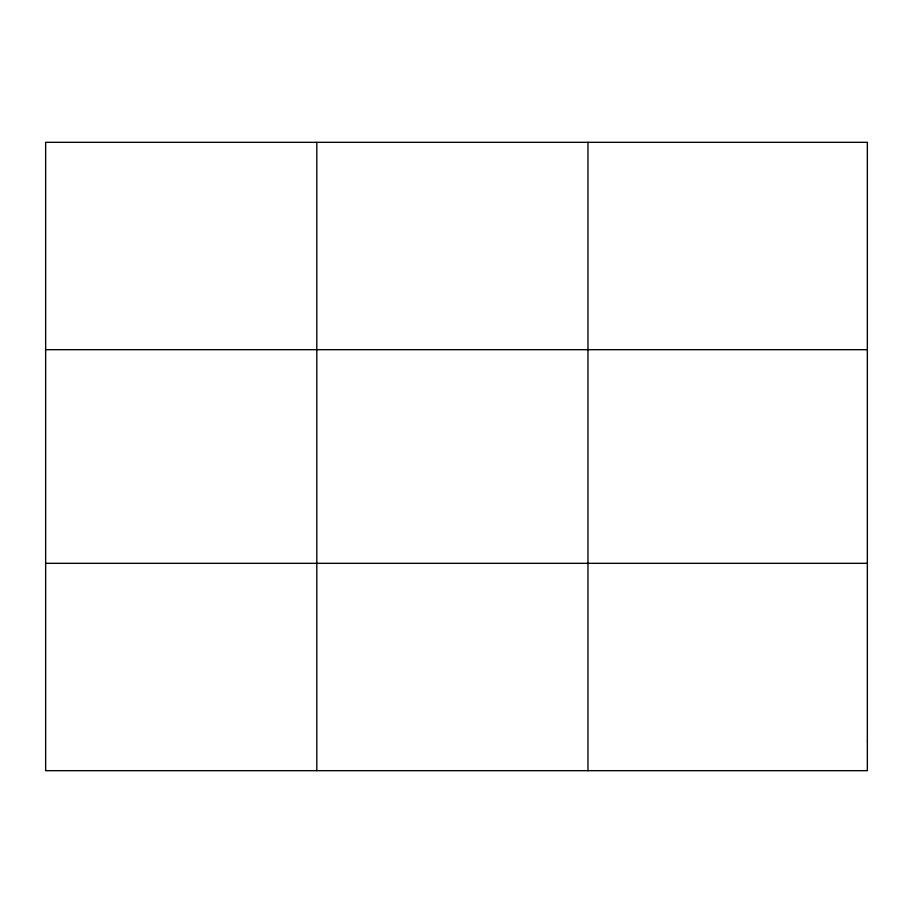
<?xml version="1.0" encoding="UTF-8"?>
<svg xmlns="http://www.w3.org/2000/svg" width="913" height="913" viewBox="0 0 913 913"><rect width="100%" height="100%" fill="white"/><g stroke="black" fill="none" stroke-linecap="round" stroke-linejoin="round"><path stroke-width="1.37" d="M316.811 770.675L316.811 142.325M587.972 770.675L587.972 142.325M45.65 349.679L867.35 349.679M45.65 563.321L867.35 563.321M867.35 741.059L867.35 770.675L45.65 770.675L45.65 142.325L867.35 142.325L867.35 741.059"/></g></svg>
